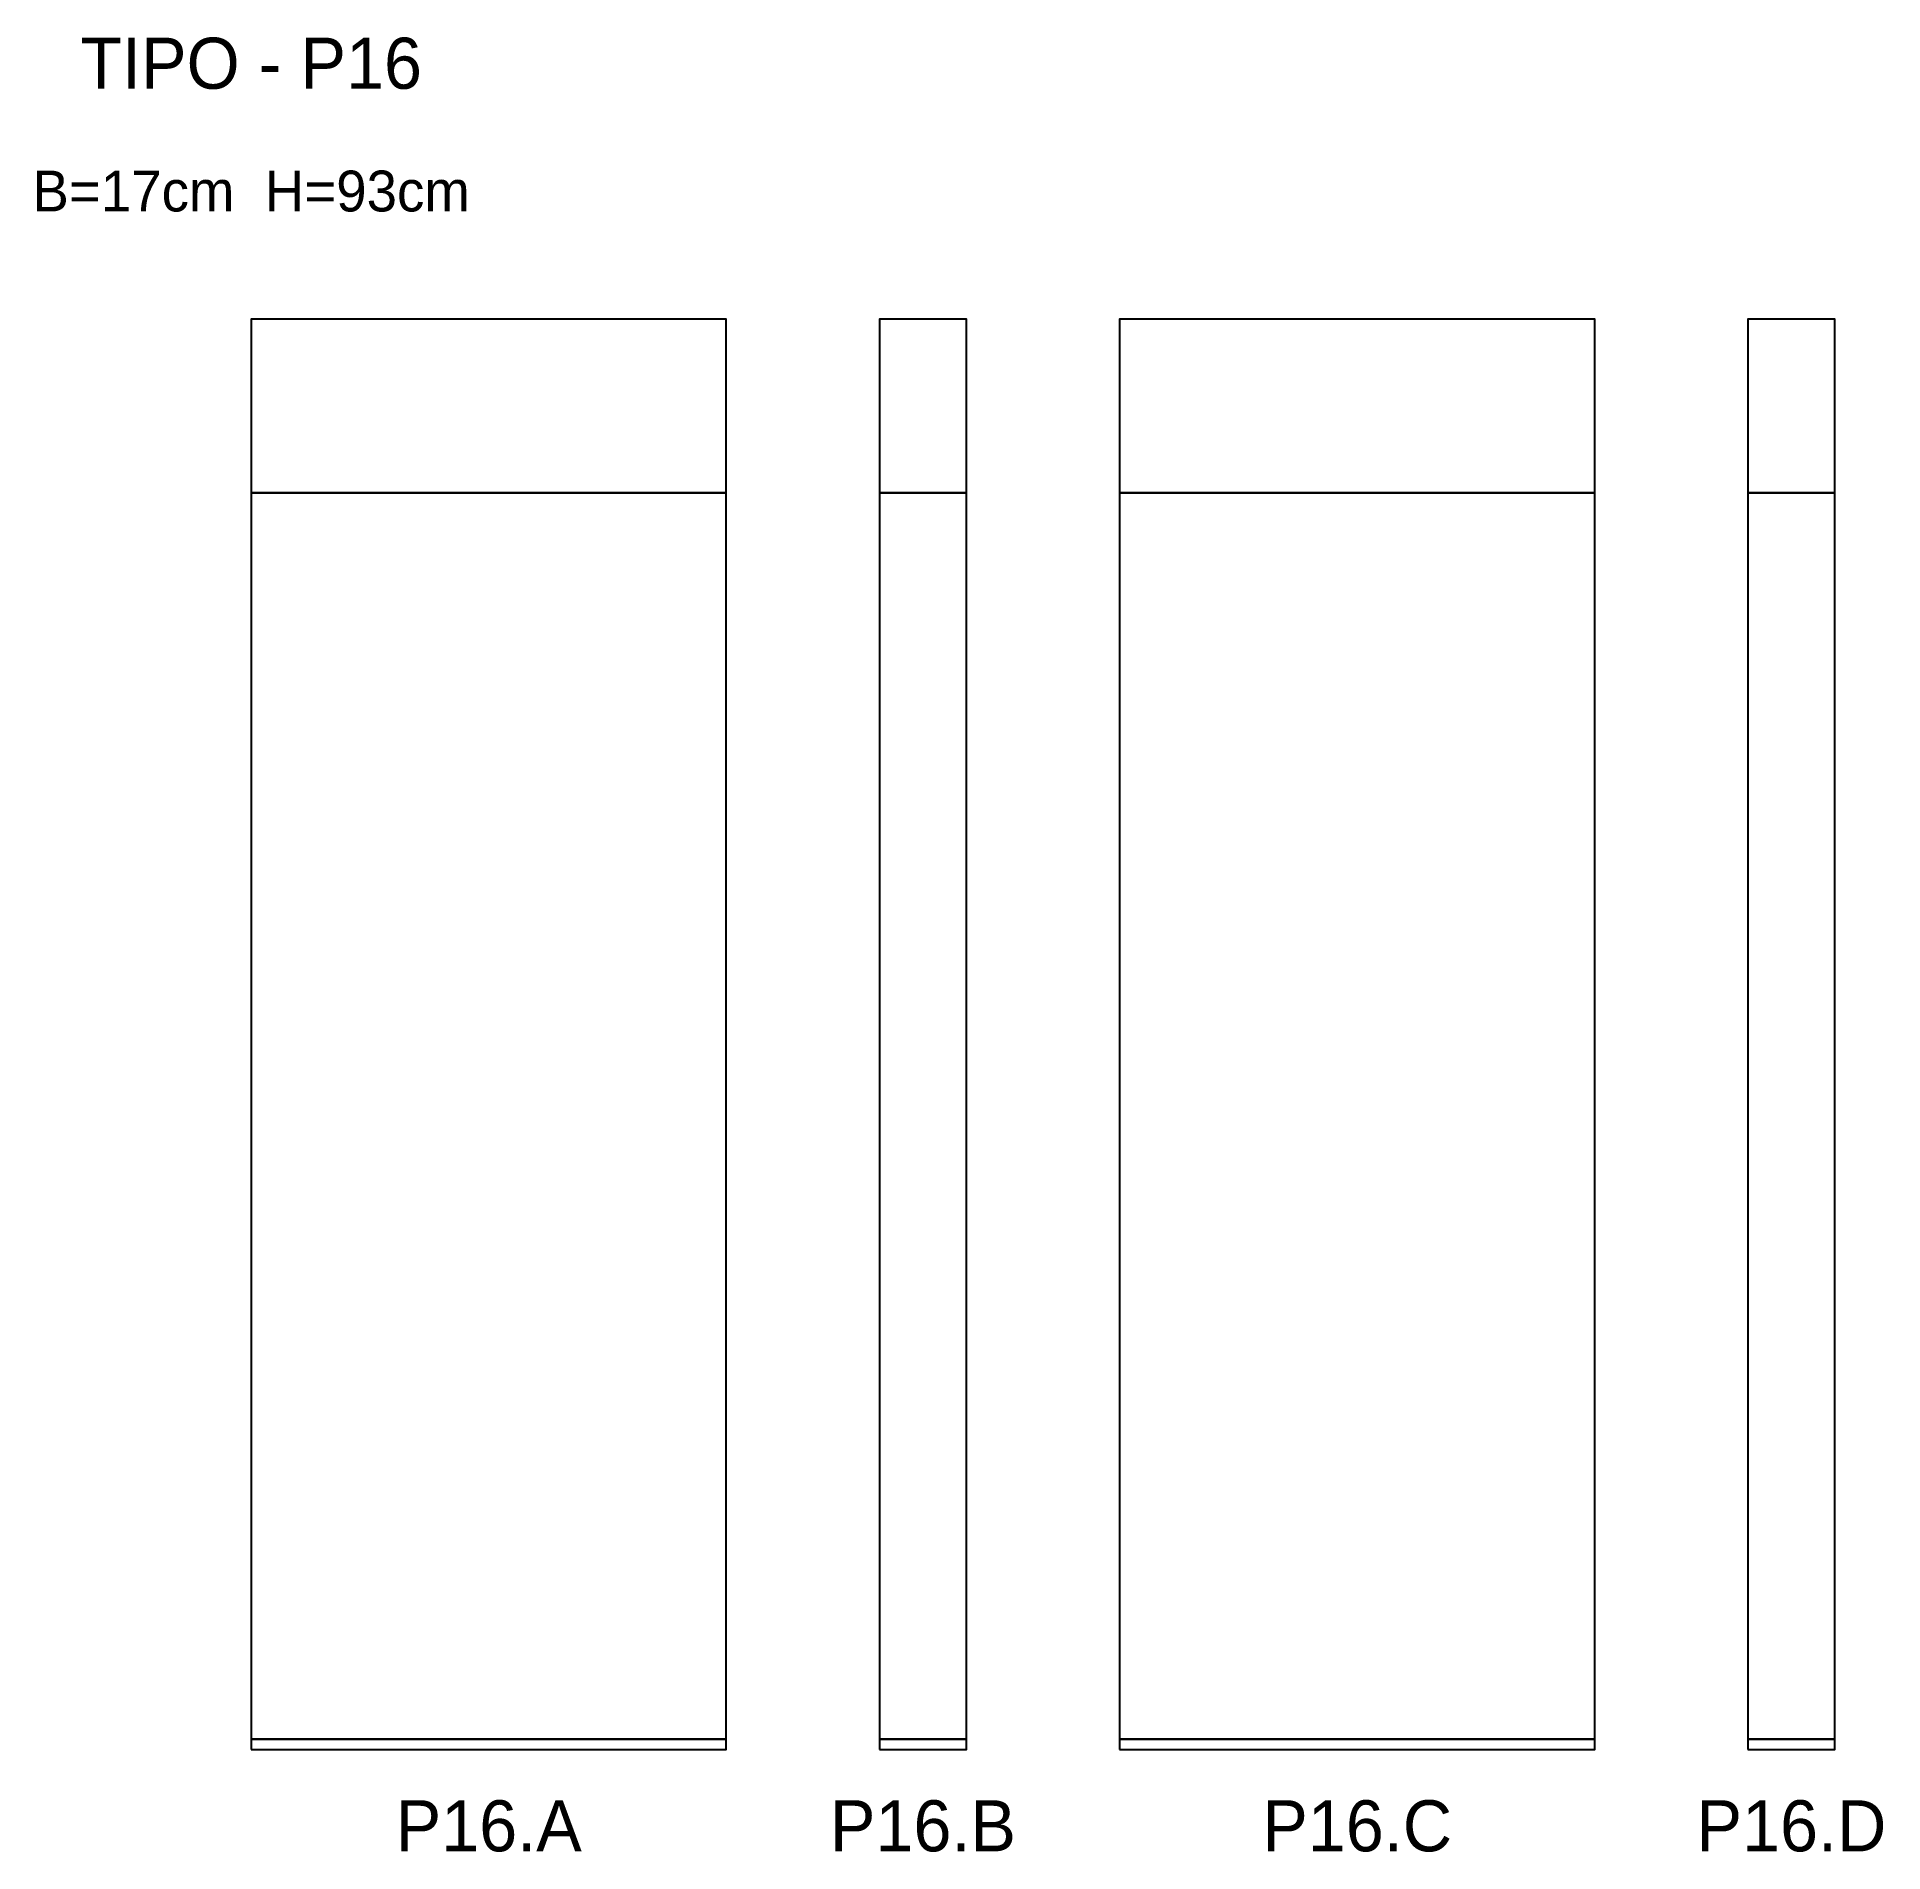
# Model space of a CAD drawing. Header units: metres. Extents: x -42 to 319, y -20 to 335.
import ezdxf

# ---------------------------------------------------------------- set-up
doc = ezdxf.new("R2010")
doc.units = ezdxf.units.M
for name, color, linetype in [('Cota Secao (2x)', 3, 'Continuous'), ('NOMENCLATURA', 1, 'Continuous'), ('Paineis', 7, 'Continuous'), ('Texto Secao', 2, 'Continuous')]:
    doc.layers.add(name, color=color, linetype=linetype)

msp = doc.modelspace()

# ---------------------------------------------------------------- linework, layer by layer
at = {"layer": 'Paineis'}
for points in [[(0, 246), (93, 246), (93, 280), (0, 280)], [(123, 246), (140, 246), (140, 280), (123, 280)], [(170, 246), (263, 246), (263, 280), (170, 280)], [(293, 246), (310, 246), (310, 280), (293, 280)], [(0, 2), (93, 2), (93, 246), (0, 246)], [(123, 2), (140, 2), (140, 246), (123, 246)], [(170, 2), (263, 2), (263, 246), (170, 246)], [(293, 2), (310, 2), (310, 246), (293, 246)], [(0, 0), (93, 0), (93, 2), (0, 2)], [(123, 0), (140, 0), (140, 2), (123, 2)], [(170, 0), (263, 0), (263, 2), (170, 2)], [(293, 0), (310, 0), (310, 2), (293, 2)]]:
    msp.add_lwpolyline(points, close=True, dxfattribs=at)

# ---------------------------------------------------------------- texts
at = {"layer": 'Cota Secao (2x)', "insert": (0, 305), "char_height": 8, "width": 330, "attachment_point": 5}
msp.add_mtext('B=17cm  H=93cm', dxfattribs=at)
at = {"layer": 'NOMENCLATURA', "insert": (0, 330), "char_height": 10, "width": 300, "attachment_point": 5}
msp.add_mtext('TIPO - P16', dxfattribs=at)
at = {"layer": 'Texto Secao', "char_height": 10, "attachment_point": 5}
for s, insert, width in [('P16.A', (46.5, -15), 113), ('P16.B', (131.5, -15), 37), ('P16.C', (216.5, -15), 113), ('P16.D', (301.5, -15), 37)]:
    msp.add_mtext(s, dxfattribs=dict(at, insert=insert, width=width))

doc.saveas('drawing.dxf')
